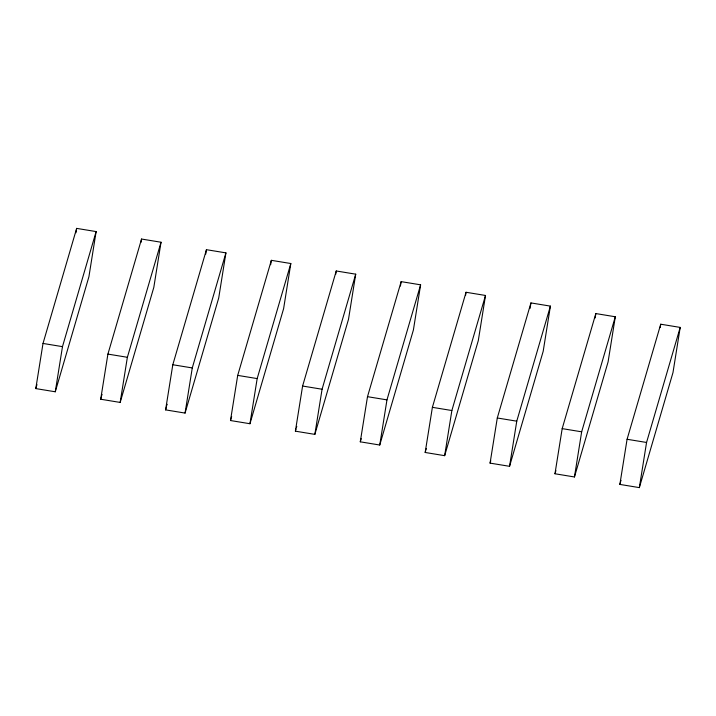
<?xml version="1.0" encoding="UTF-8"?>
<svg xmlns="http://www.w3.org/2000/svg" width="716" height="716" viewBox="0 0 716 716"><rect width="100%" height="100%" fill="white"/><g stroke="black" fill="none" stroke-linecap="round" stroke-linejoin="round"><path stroke-width="1.07" d="M35.8 388.591L43.014 343.447L76.657 228.386L96.132 231.581L88.918 276.725L55.266 391.786L35.8 388.591L36.972 384.59M75.959 232.79L76.657 228.386M55.266 391.786L62.48 346.642L96.132 231.581M100.696 399.233L107.91 354.098L141.553 239.037L161.028 242.232L153.815 287.376L120.163 402.428L100.696 399.233L101.395 396.834M141.025 242.339L141.553 239.037M120.163 402.428L127.376 357.284L161.028 242.232M165.593 409.883L172.807 364.739L206.45 249.687L225.925 252.873L218.711 298.017L185.059 413.078L165.593 409.883L166.524 406.688M205.752 254.09L206.45 249.687M185.059 413.078L192.273 367.935L225.925 252.873M230.489 420.534L237.703 375.39L271.346 260.329L290.821 263.524L283.608 308.668L249.956 423.729L230.489 420.534L230.955 418.932M270.648 264.732L271.346 260.329M249.956 423.729L257.178 378.585L290.821 263.524M295.386 431.175L302.6 386.04L336.252 270.979L355.718 274.174L348.504 319.318L314.852 434.37L295.386 431.175L296.084 428.786M335.723 274.282L336.252 270.979M314.852 434.37L322.075 389.236L355.718 274.174M360.282 441.826L367.496 396.682L401.148 281.63L420.614 284.825L413.4 329.96L379.749 445.021L360.282 441.826L361.222 438.631M400.441 286.033L401.148 281.63M379.749 445.021L386.971 399.877L420.614 284.825M425.179 452.476L432.392 407.332L466.044 292.271L485.511 295.466L478.297 340.61L444.654 455.671L425.179 452.476L425.644 450.874M465.516 295.574L466.044 292.271M444.654 455.671L451.868 410.528L485.511 295.466M490.075 463.127L497.289 417.983L530.941 302.922L550.407 306.117L543.193 351.261L509.55 466.313L490.075 463.127L490.782 460.728M530.055 308.426L530.941 302.922M509.55 466.313L516.764 421.178L550.407 306.117M554.972 473.768L562.185 428.624L595.837 313.572L615.304 316.767L608.09 361.902L574.447 476.963L554.972 473.768L555.204 472.972M595.13 317.976L595.837 313.572M574.447 476.963L581.66 431.82L615.304 316.767M619.868 484.419L627.082 439.275L660.734 324.214L680.2 327.409L672.986 372.553L639.343 487.614L619.868 484.419L620.342 482.817M660.206 327.525L660.734 324.214M639.343 487.614L646.557 442.47L680.2 327.409M101.869 395.241L102.102 394.444M166.998 405.086L167.231 404.289M231.187 418.135L231.662 416.533M296.558 427.184L296.791 426.387M425.886 450.078L426.351 448.476M555.437 472.175L555.911 470.573M620.808 481.224L621.04 480.427M43.014 343.447L62.48 346.642M107.91 354.098L127.376 357.284M172.807 364.739L192.273 367.935M237.703 375.39L257.178 378.585M302.6 386.04L322.075 389.236M367.496 396.682L386.971 399.877M432.392 407.332L451.868 410.528M497.289 417.983L516.764 421.178M562.185 428.624L581.66 431.82M627.082 439.275L646.557 442.47"/></g></svg>
